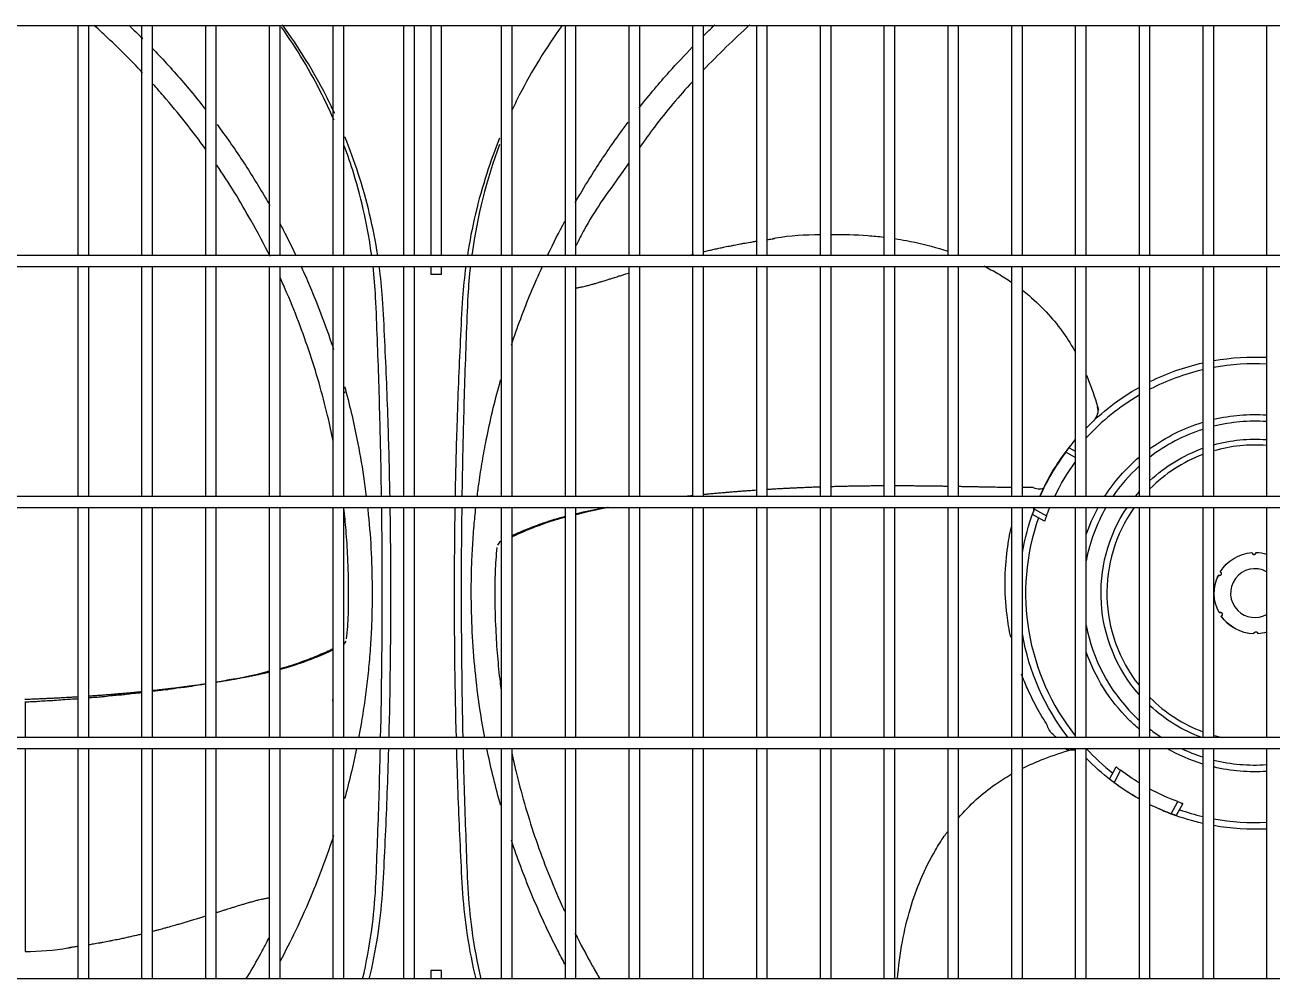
# Model space of a CAD drawing. Header units: millimetres. Extents: x 0 to 504600, y 0 to 118800.
# Drawn here: x 432891 to 433350.4, y 52073.4 to 52424.9 of the extents above; entities that cross this region are included whole.
import ezdxf

# ---------------------------------------------------------------- set-up
doc = ezdxf.new("R2010")
doc.units = ezdxf.units.MM
doc.header["$LTSCALE"] = 200
doc.layers.add('LG-AIRCON', color=240, linetype='Continuous')

# ---------------------------------------------------------------- blocks, each defined once
blk = doc.blocks.new('UXB1', base_point=(168674.67, -72229.04))
at = {"layer": 'LG-AIRCON', "color": 0}
for p, q in [((168081.96, -71597.97), (169266.49, -71597.97)), ((168547.46, -71597.98), (168547.46, -71682.77)), ((168551.46, -71682.77), (168551.46, -71597.98)), ((168570.96, -71597.98), (168570.96, -71682.77)), ((168574.96, -71682.77), (168574.96, -71597.98)), ((168594.45, -71597.98), (168594.45, -71682.77)), ((168598.45, -71682.77), (168598.45, -71597.98)), ((168617.95, -71597.98), (168617.95, -71682.77)), ((168621.95, -71682.77), (168621.95, -71597.98)), ((168641.45, -71597.98), (168641.45, -71682.77)), ((168645.45, -71682.77), (168645.45, -71597.98)), ((168667.44, -71597.98), (168667.44, -71682.76)), ((168671.44, -71682.76), (168671.44, -71597.98)), ((168677.44, -71597.97), (168677.44, -71682.76)), ((168681.43, -71682.76), (168681.43, -71597.97)), ((168703.44, -71597.98), (168703.44, -71682.77)), ((168707.44, -71682.77), (168707.44, -71597.98)), ((168726.93, -71597.98), (168726.93, -71682.77)), ((168730.93, -71682.77), (168730.93, -71597.98)), ((168750.43, -71597.98), (168750.43, -71682.77)), ((168754.43, -71682.77), (168754.43, -71597.98)), ((168773.93, -71597.98), (168773.93, -71682.77)), ((168777.92, -71682.77), (168777.92, -71597.98)), ((168797.42, -71597.98), (168797.42, -71682.77)), ((168801.42, -71682.77), (168801.42, -71597.98)), ((168820.92, -71597.98), (168820.92, -71682.77)), ((168824.92, -71682.77), (168824.92, -71597.98)), ((168844.41, -71597.98), (168844.41, -71682.77)), ((168848.41, -71682.77), (168848.41, -71597.98)), ((168867.91, -71597.98), (168867.91, -71682.77)), ((168871.91, -71682.77), (168871.91, -71597.98)), ((168891.41, -71597.98), (168891.41, -71682.77)), ((168895.41, -71682.77), (168895.41, -71597.98)), ((168914.9, -71597.98), (168914.9, -71682.77)), ((168918.9, -71682.77), (168918.9, -71597.98)), ((168938.4, -71597.98), (168938.4, -71682.77)), ((168942.4, -71682.77), (168942.4, -71597.98)), ((168961.9, -71597.98), (168961.9, -71682.77)), ((168965.9, -71682.77), (168965.9, -71597.98)), ((168985.39, -71597.98), (168985.39, -71682.77)), ((169266.49, -71682.76), (168081.96, -71682.76)), ((168081.96, -71686.76), (169266.49, -71686.76)), ((168547.46, -71686.77), (168547.46, -71771.55)), ((168551.46, -71771.55), (168551.46, -71686.77)), ((168570.96, -71686.77), (168570.96, -71771.55)), ((168574.96, -71771.55), (168574.96, -71686.77)), ((168594.45, -71686.77), (168594.45, -71771.55)), ((168598.45, -71771.55), (168598.45, -71686.77)), ((168617.95, -71686.77), (168617.95, -71771.55)), ((168621.95, -71771.55), (168621.95, -71686.77)), ((168641.45, -71686.77), (168641.45, -71771.55)), ((168645.45, -71771.55), (168645.45, -71686.77)), ((168667.44, -71686.76), (168667.44, -71771.55)), ((168671.44, -71771.55), (168671.44, -71686.76)), ((168677.44, -71686.76), (168677.44, -71689.76)), ((168681.43, -71689.76), (168681.43, -71686.76)), ((168703.44, -71686.77), (168703.44, -71771.55)), ((168707.44, -71771.55), (168707.44, -71686.77)), ((168726.93, -71686.77), (168726.93, -71771.55)), ((168730.93, -71771.55), (168730.93, -71686.77)), ((168750.43, -71686.77), (168750.43, -71771.55)), ((168754.43, -71771.55), (168754.43, -71686.77)), ((168773.93, -71686.77), (168773.93, -71771.55)), ((168777.92, -71771.55), (168777.92, -71686.77)), ((168797.42, -71686.77), (168797.42, -71771.55)), ((168801.42, -71771.55), (168801.42, -71686.77)), ((168820.92, -71686.77), (168820.92, -71771.55)), ((168824.92, -71771.55), (168824.92, -71686.77)), ((168844.41, -71686.77), (168844.41, -71771.55)), ((168848.41, -71771.55), (168848.41, -71686.77)), ((168867.91, -71686.77), (168867.91, -71771.55)), ((168871.91, -71771.55), (168871.91, -71686.77)), ((168891.41, -71686.77), (168891.41, -71771.55)), ((168895.41, -71771.55), (168895.41, -71686.77)), ((168914.9, -71686.77), (168914.9, -71771.55)), ((168918.9, -71771.55), (168918.9, -71686.77)), ((168938.4, -71686.77), (168938.4, -71771.55)), ((168942.4, -71771.55), (168942.4, -71686.77)), ((168961.9, -71686.77), (168961.9, -71771.55)), ((168965.9, -71771.55), (168965.9, -71686.77)), ((168985.39, -71686.77), (168985.39, -71771.55)), ((168891.36, -71722.87), (168891.41, -71722.82)), ((168645.94, -71732.96), (168645.45, -71733.37)), ((168921.74, -71743.51), (168921.94, -71743.33)), ((168914.9, -71757.1), (168911.4, -71755.18)), ((168912.63, -71753.58), (168914.9, -71754.82)), ((168891.41, -71762.39), (168891.38, -71762.37)), ((168891.41, -71762.39), (168891.38, -71762.37)), ((169266.49, -71771.55), (168081.96, -71771.55)), ((168081.96, -71775.55), (169266.49, -71775.55)), ((168547.46, -71775.55), (168547.46, -71860.33)), ((168551.46, -71860.33), (168551.46, -71775.55)), ((168570.96, -71775.55), (168570.96, -71860.33)), ((168574.96, -71860.33), (168574.96, -71775.55)), ((168594.45, -71775.55), (168594.45, -71860.33)), ((168598.45, -71860.33), (168598.45, -71775.55)), ((168617.95, -71775.55), (168617.95, -71860.33)), ((168621.95, -71860.33), (168621.95, -71775.55)), ((168641.45, -71775.55), (168641.45, -71860.33)), ((168645.45, -71860.33), (168645.45, -71775.55)), ((168667.44, -71775.55), (168667.44, -71860.33)), ((168671.44, -71860.33), (168671.44, -71775.55)), ((168703.44, -71775.55), (168703.44, -71860.33)), ((168707.44, -71860.33), (168707.44, -71775.55)), ((168726.93, -71775.55), (168726.93, -71860.33)), ((168730.93, -71860.33), (168730.93, -71775.55)), ((168750.43, -71775.55), (168750.43, -71860.33)), ((168754.43, -71860.33), (168754.43, -71775.55)), ((168773.93, -71775.55), (168773.93, -71860.33)), ((168777.92, -71860.33), (168777.92, -71775.55)), ((168797.42, -71775.55), (168797.42, -71860.33)), ((168801.42, -71860.33), (168801.42, -71775.55)), ((168820.92, -71775.55), (168820.92, -71860.33)), ((168824.92, -71860.33), (168824.92, -71775.55)), ((168844.41, -71775.55), (168844.41, -71860.33)), ((168848.41, -71860.33), (168848.41, -71775.55)), ((168867.91, -71775.55), (168867.91, -71860.33)), ((168871.91, -71860.33), (168871.91, -71775.55)), ((168891.41, -71775.55), (168891.41, -71860.33)), ((168895.41, -71860.33), (168895.41, -71775.55)), ((168914.9, -71775.55), (168914.9, -71860.33)), ((168918.9, -71860.33), (168918.9, -71775.55)), ((168938.4, -71775.55), (168938.4, -71860.33)), ((168942.4, -71860.33), (168942.4, -71775.55)), ((168961.9, -71775.55), (168961.9, -71860.33)), ((168965.9, -71860.33), (168965.9, -71775.55)), ((168985.39, -71775.55), (168985.39, -71860.33)), ((168903.61, -71780.56), (168899.16, -71778.12)), ((168899.86, -71776.22), (168904.29, -71778.65)), ((168528.01, -71847.13), (168528.01, -71860.34)), ((169266.49, -71860.33), (168081.96, -71860.33)), ((168081.96, -71864.33), (169266.49, -71864.33)), ((168528.01, -71864.33), (168528.01, -71939.11)), ((168547.46, -71864.33), (168547.46, -71949.11)), ((168551.46, -71949.11), (168551.46, -71864.33)), ((168570.96, -71864.33), (168570.96, -71949.11)), ((168574.96, -71949.11), (168574.96, -71864.33)), ((168594.45, -71864.33), (168594.45, -71949.11)), ((168598.45, -71949.11), (168598.45, -71864.33)), ((168617.95, -71864.33), (168617.95, -71949.11)), ((168621.95, -71949.11), (168621.95, -71864.33)), ((168641.45, -71864.33), (168641.45, -71949.11)), ((168645.45, -71949.11), (168645.45, -71864.33)), ((168667.44, -71864.33), (168667.44, -71949.12)), ((168671.44, -71949.12), (168671.44, -71864.33)), ((168703.44, -71864.33), (168703.44, -71949.11)), ((168707.44, -71949.11), (168707.44, -71864.33)), ((168726.93, -71864.33), (168726.93, -71949.11)), ((168730.93, -71949.11), (168730.93, -71864.33)), ((168750.43, -71864.33), (168750.43, -71949.11)), ((168754.43, -71949.11), (168754.43, -71864.33)), ((168773.93, -71864.33), (168773.93, -71949.11)), ((168777.92, -71949.11), (168777.92, -71864.33)), ((168797.42, -71864.33), (168797.42, -71949.11)), ((168801.42, -71949.11), (168801.42, -71864.33)), ((168820.92, -71864.33), (168820.92, -71949.11)), ((168824.92, -71949.11), (168824.92, -71864.33)), ((168844.41, -71864.33), (168844.41, -71949.11)), ((168848.41, -71949.11), (168848.41, -71864.33)), ((168867.91, -71864.33), (168867.91, -71949.11)), ((168871.91, -71949.11), (168871.91, -71864.33)), ((168891.41, -71864.33), (168891.41, -71949.11)), ((168895.41, -71949.11), (168895.41, -71864.33)), ((168914.9, -71864.33), (168914.9, -71949.11)), ((168918.9, -71949.11), (168918.9, -71864.33)), ((168938.4, -71864.33), (168938.4, -71949.11)), ((168942.4, -71949.11), (168942.4, -71864.33)), ((168961.9, -71864.33), (168961.9, -71949.11)), ((168965.9, -71949.11), (168965.9, -71864.33)), ((168985.39, -71864.33), (168985.39, -71949.11)), ((168927.57, -71875.57), (168930.01, -71871.12)), ((168931.61, -71872.37), (168929.17, -71876.8)), ((168937.4, -71882.32), (168937.4, -71882.32)), ((168950.21, -71888.34), (168952.64, -71883.91)), ((168954.55, -71884.59), (168952.11, -71889.04)), ((169266.49, -71949.12), (168081.96, -71949.12)), ((168677.44, -71946.12), (168677.44, -71949.12)), ((168681.44, -71946.12), (168677.44, -71946.12)), ((168681.44, -71949.12), (168681.44, -71946.12))]:
    blk.add_line(p, q, dxfattribs=at)
at = {"layer": 'LG-AIRCON', "color": 0, "extrusion": (0, 0, -1)}
for centre, radius, start, end in [((-168981.1, -71807.1), 86.99, 79.9351, 92.8298), ((-168981.1, -71807.1), 86.99, 63.5863, 77.2478), ((-168981.1, -71807.1), 86.99, 44.3587, 60.6054), ((-168981.1, -71807.1), 65.82, 76.6463, 93.7406), ((-168981.1, -71807.1), 65.82, 53.9887, 73.035), ((-168981.1, -71807.1), 86.99, 27.6697, 40.4519), ((-168981.1, -71807.1), 56.71, 74.4525, 94.3425), ((-168981.1, -71807.1), 65.82, 32.6925, 49.5563), ((-168981.1, -71807.1), 56.71, 46.9687, 70.2112), ((-168981.1, -71807.1), 81.91, 25.7297, 36.0841), ((-168981.1, -71807.1), 56.71, 38.8237, 41.1581), ((-168981.1, -71807.1), 81.91, 20.3267, 22.6623), ((-168981.1, -71807.1), 65.82, 19.1081, 28.6481), ((-168981.1, -71807.1), 56.71, 318.8306, 33.8063), ((-168981.1, -71807.1), 86.99, 9.905, 20.4357), ((-168981.1, -71807.1), 15, 31.5149, 85.7851), ((-168981.1, -71807.1), 15, 31.6151, 85.8849), ((-168980.77, -71792.11), 0.75, 180.1825, 357.3175), ((-168981.1, -71807.1), 15, 91.5149, 106.647), ((-168981.1, -71807.1), 15, 91.6151, 106.6471), ((-168981.1, -71807.1), 15, 331.5149, 25.7851), ((-168981.1, -71807.1), 15, 331.6151, 25.8849), ((-168967.95, -71799.89), 0.75, 120.1825, 297.3175), ((-168968.27, -71814.88), 0.75, 60.1825, 237.3175), ((-168981.1, -71807.1), 15, 271.6151, 325.8849), ((-168981.1, -71807.1), 15, 271.5149, 325.7851), ((-168981.42, -71822.1), 0.75, 0.1825, 177.3175), ((-168981.1, -71807.1), 15, 253.3536, 265.8849), ((-168981.1, -71807.1), 15, 253.3536, 265.7851), ((-168981.1, -71807.1), 86.99, 322.2719, 350.0942), ((-168981.1, -71807.1), 65.82, 315, 340.8806), ((-168981.1, -71807.1), 56.71, 290.1825, 313.02), ((-168981.1, -71807.1), 65.82, 310.4325, 315), ((-168981.1, -71807.1), 65.82, 286.9538, 299.5988), ((-168981.1, -71807.1), 86.99, 299.3961, 315.6416), ((-168981.1, -71807.1), 65.82, 266.2481, 283.3425), ((-168981.1, -71807.1), 81.91, 301.4183, 307.1733), ((-168981.1, -71807.1), 81.91, 290.3267, 298.1938), ((-168981.1, -71807.1), 86.99, 282.7514, 290.4357), ((-168981.1, -71807.1), 86.99, 267.1681, 280.0628)]:
    blk.add_arc(centre, radius, start, end, dxfattribs=at)
at = {"layer": 'LG-AIRCON', "color": 0}
for centre, radius, start, end in [((168981.1, -71807.1), 84.49, 103.1359, 117.2591), ((168981.1, -71807.1), 84.49, 87.0854, 100.3653), ((168981.1, -71807.1), 84.49, 120.3544, 137.4022), ((168981.1, -71807.1), 63.32, 107.6513, 127.6706), ((168981.1, -71807.1), 63.32, 86.1131, 103.8938), ((168981.1, -71807.1), 54.55, 85.4831, 106.1831), ((168981.1, -71807.1), 86.91, 143.3149, 155.8496), ((168981.1, -71807.1), 54.55, 110.61, 135.1912), ((168981.1, -71807.1), 63.32, 132.4013, 145.8394), ((168981.1, -71807.1), 63.32, 150.1088, 169.1663), ((168981.1, -71807.1), 54.55, 144.6525, 218.4862), ((168981.1, -71807.1), 84.49, 160.7868, 218.4201), ((168981.1, -71807.1), 9, 61.4868, 225), ((168981.1, -71807.1), 9, 225, 298.513), ((168981.1, -71807.1), 63.32, 190.8338, 225), ((168652.33, -71846.6), 11, 171.8382, 188.1618), ((168981.1, -71807.1), 54.55, 225, 249.39), ((168981.1, -71807.1), 63.32, 225, 227.5988), ((168981.1, -71807.1), 63.32, 232.3294, 237.2006), ((168981.1, -71807.1), 54.55, 253.8169, 257.3662), ((168652.33, -71846.6), 17.95, 261.0565, 262.7284), ((168981.1, -71807.1), 84.49, 222.6368, 231.7132), ((168981.1, -71807.1), 63.32, 244.6538, 252.3488), ((168981.1, -71807.1), 63.32, 256.1063, 273.8869), ((168981.1, -71807.1), 86.91, 233.3149, 240.576), ((168981.1, -71807.1), 86.91, 243.5604, 249.1851), ((168981.1, -71807.1), 84.49, 250.7868, 256.8654), ((168981.1, -71807.1), 84.49, 259.636, 272.9158)]:
    blk.add_arc(centre, radius, start, end, dxfattribs=at)
at = {"layer": 'LG-AIRCON', "color": 0, "extrusion": (5.89787e-06, 5.50525e-06, 1)}
blk.add_arc((168918.32, -71739.87, 0.58), 5, 313.0877, 16.4735, dxfattribs=at)
at = {"layer": 'LG-AIRCON', "color": 0, "extrusion": (-5.25028e-06, 5.62471e-06, 1)}
blk.add_arc((168913.86, -71869.88, -1.27), 5, 77.9694, 106.4725, dxfattribs=at)
at = {"layer": 'LG-AIRCON', "color": 0}
blk.add_ellipse((168894.9, -71774.99), major_axis=(4.68, -1.75), ratio=0.588101, start_param=0, end_param=0.392495, dxfattribs=at)
for points, knots in [([(168571.31, -71615.4), (168566.91, -71610.72), (168560.98, -71604.82), (168554.74, -71599.1), (168553.34, -71597.83)], [0, 0, 0, 0, 0.777017, 1, 1, 1, 1]), ([(168641.83, -71632.9), (168640.46, -71629.74), (168639.01, -71626.62), (168633.13, -71614.86), (168628.14, -71606.55), (168622.51, -71598.64)], [0, 0, 0, 0, 0.260427, 0.260427, 1, 1, 1, 1]), ([(168642.11, -71630.44), (168641.08, -71628.23), (168640.02, -71626.05), (168634.26, -71614.81), (168628.85, -71606.02), (168622.84, -71597.79)], [0, 0, 0, 0, 0.192969, 0.192969, 1, 1, 1, 1]), ([(168725.9, -71597.96), (168720, -71606.06), (168714.73, -71614.62), (168709.1, -71625.58), (168708.14, -71627.53), (168707.21, -71629.5)], [0, 0, 0, 0, 0.823029, 0.823029, 1, 1, 1, 1]), ([(168575.1, -71606.61), (168575.83, -71607.36), (168578.5, -71610.14), (168582.98, -71615.05), (168588.46, -71621.39), (168592.3, -71626.11), (168594.33, -71628.7), (168594.65, -71629.11)], [0, 0, 0, 0, 0.10453, 0.387673, 0.668723, 0.947676, 1, 1, 1, 1]), ([(168754.25, -71628.32), (168754.37, -71628.18), (168757.93, -71623.65), (168764.27, -71616.04), (168770.95, -71608.99), (168773.82, -71606)], [0, 0, 0, 0, 0.019072, 0.581193, 1, 1, 1, 1]), ([(168773.85, -71618.73), (168768.97, -71624.04), (168762.25, -71631.91), (168756.19, -71640.4), (168754.4, -71642.95)], [0, 0, 0, 0, 0.70386, 1, 1, 1, 1]), ([(168594.61, -71643.68), (168589.78, -71636.95), (168583.41, -71628.85), (168576.48, -71621.03), (168575.19, -71619.6)], [0, 0, 0, 0, 0.816114, 1, 1, 1, 1]), ([(168598.73, -71634.45), (168600.36, -71636.63), (168603.54, -71641.04), (168608.11, -71647.75), (168612.46, -71654.54), (168615.78, -71660.06), (168617.65, -71663.3), (168618.19, -71664.24)], [0, 0, 0, 0, 0.229373, 0.457693, 0.68426, 0.909075, 1, 1, 1, 1]), ([(168730.67, -71663.24), (168732.35, -71660.32), (168736.84, -71652.8), (168743.36, -71642.93), (168748.32, -71636.1), (168750.15, -71633.66)], [0, 0, 0, 0, 0.284794, 0.741705, 1, 1, 1, 1]), ([(168655.72, -71682.75), (168654.34, -71672.56), (168652.14, -71662.51), (168648.05, -71649.15), (168646.88, -71645.72), (168645.62, -71642.32)], [0, 0, 0, 0, 0.742253, 0.742253, 1, 1, 1, 1]), ([(168657.94, -71682.73), (168656.36, -71672.46), (168653.95, -71662.34), (168649.31, -71647.99), (168647.67, -71643.48), (168645.86, -71639.04)], [0, 0, 0, 0, 0.681342, 0.681342, 1, 1, 1, 1]), ([(168702.82, -71639.54), (168701.1, -71643.8), (168699.53, -71648.11), (168694.93, -71662.3), (168692.54, -71672.38), (168690.95, -71682.7)], [0, 0, 0, 0, 0.306385, 0.306385, 1, 1, 1, 1]), ([(168702.82, -71641.87), (168697.99, -71654.79), (168694.6, -71668.16), (168692.64, -71682.2), (168692.61, -71682.46), (168692.57, -71682.73)], [0, 0, 0, 0, 0.981495, 0.981495, 1, 1, 1, 1]), ([(168618.28, -71683.09), (168616.07, -71678.63), (168610.09, -71667.28), (168603.17, -71656.1), (168598.61, -71649.4)], [0, 0, 0, 0, 0.392123, 1, 1, 1, 1]), ([(168750.45, -71648.62), (168749.16, -71650.47), (168745.77, -71655.3), (168739.86, -71663.22), (168734.88, -71671.56), (168732.01, -71677.02), (168730.99, -71679), (168730.93, -71679.12)], [0, 0, 0, 0, 0.188637, 0.492926, 0.817568, 0.9884, 1, 1, 1, 1]), ([(168720.52, -71682.61), (168720.56, -71682.51), (168722.59, -71678.28), (168724.72, -71674.09), (168726.89, -71670.05)], [0, 0, 0, 0, 0.023633, 1, 1, 1, 1]), ([(168621.97, -71671.11), (168622.71, -71672.51), (168624.65, -71676.22), (168626.55, -71680.07), (168627.72, -71682.51), (168627.77, -71682.61)], [0, 0, 0, 0, 0.36828, 0.975008, 1, 1, 1, 1]), ([(168777.89, -71681.34), (168778.21, -71681.26), (168779.1, -71681.05), (168780.57, -71680.71), (168782.3, -71680.32), (168784.03, -71679.94), (168785.95, -71679.53), (168787.69, -71679.18), (168789.62, -71678.8), (168791.17, -71678.51), (168793.12, -71678.16), (168794.88, -71677.85), (168796.44, -71677.6), (168797.23, -71677.47), (168797.42, -71677.44)], [0, 0, 0, 0, 0.04892, 0.138223, 0.227526, 0.316829, 0.406131, 0.525202, 0.584737, 0.703807, 0.763342, 0.882413, 0.971716, 1, 1, 1, 1]), ([(168801.39, -71676.86), (168801.69, -71676.82), (168802.59, -71676.69), (168803.5, -71676.58), (168804.1, -71676.5)], [0, 0, 0, 0, 0.329472, 1, 1, 1, 1]), ([(168803.58, -71676.44), (168803.88, -71676.38), (168809.55, -71675.28), (168815.38, -71675.03), (168820.91, -71674.96)], [0, 0, 0, 0, 0.052096, 1, 1, 1, 1]), ([(168824.92, -71674.94), (168829.43, -71674.93), (168835.93, -71675.07), (168842.44, -71675.71), (168844.43, -71675.95)], [0, 0, 0, 0, 0.693143, 1, 1, 1, 1]), ([(168848.43, -71676.5), (168849.86, -71676.72), (168855.39, -71677.66), (168861.91, -71679.2), (168866.93, -71680.78), (168867.95, -71681.11)], [0, 0, 0, 0, 0.217085, 0.84018, 1, 1, 1, 1]), ([(168629.65, -71686.63), (168630.06, -71687.54), (168631.53, -71690.78), (168635.88, -71700.89), (168639.35, -71710.29), (168641.66, -71717.37)], [0, 0, 0, 0, 0.090907, 0.323924, 1, 1, 1, 1]), ([(168659.34, -71771.54), (168659.21, -71762.6), (168659.03, -71753.66), (168658.53, -71734.37), (168658.21, -71724.01), (168657.61, -71708.48), (168657.44, -71703.3), (168656.96, -71694.31), (168656.65, -71690.51), (168656.22, -71686.73)], [0, 0, 0, 0, 0.315659, 0.315659, 0.681641, 0.681641, 0.864632, 0.864632, 1, 1, 1, 1]), ([(168662.46, -71771.54), (168662.3, -71762.85), (168662.08, -71754.16), (168661.47, -71735.03), (168661.05, -71724.59), (168660.29, -71708.96), (168660.08, -71703.74), (168659.43, -71694.59), (168659.03, -71690.65), (168658.51, -71686.72)], [0, 0, 0, 0, 0.307076, 0.307076, 0.675824, 0.675824, 0.860198, 0.860198, 1, 1, 1, 1]), ([(168690.37, -71686.73), (168689.86, -71690.58), (168689.46, -71694.45), (168688.81, -71703.54), (168688.6, -71708.77), (168687.84, -71724.44), (168687.42, -71734.89), (168686.81, -71754.08), (168686.59, -71762.81), (168686.42, -71771.54)], [0, 0, 0, 0, 0.136943, 0.136943, 0.321752, 0.321752, 0.691369, 0.691369, 1, 1, 1, 1]), ([(168692.07, -71686.76), (168691.66, -71690.33), (168691.36, -71693.91), (168690.86, -71702.7), (168690.7, -71707.91), (168690.1, -71723.53), (168689.77, -71733.95), (168689.26, -71753.43), (168689.08, -71762.48), (168688.95, -71771.54)], [0, 0, 0, 0, 0.126998, 0.126998, 0.311253, 0.311253, 0.679764, 0.679764, 1, 1, 1, 1]), ([(168707.17, -71715.71), (168709.34, -71709.2), (168712.99, -71699.42), (168717.16, -71689.86), (168718.64, -71686.63)], [0, 0, 0, 0, 0.658433, 1, 1, 1, 1]), ([(168881.24, -71686.58), (168883, -71687.46), (168886.45, -71689.33), (168889.78, -71691.44), (168891.41, -71692.55)], [0, 0, 0, 0, 0.500416, 1, 1, 1, 1]), ([(168641.56, -71751.09), (168640.93, -71747.96), (168638.45, -71736.82), (168632.96, -71717.64), (168626.41, -71700.74), (168622.45, -71691.92), (168622.07, -71691.09)], [0, 0, 0, 0, 0.157183, 0.558604, 0.95857, 1, 1, 1, 1]), ([(168681.43, -71689.76), (168681.43, -71689.76), (168681.42, -71689.76), (168681.33, -71689.76), (168681.24, -71689.76), (168681, -71689.76), (168680.84, -71689.76), (168680.49, -71689.76), (168680.29, -71689.76), (168679.86, -71689.76), (168679.64, -71689.76), (168679.19, -71689.76), (168678.96, -71689.76), (168678.54, -71689.76), (168678.34, -71689.76), (168678, -71689.76), (168677.84, -71689.76), (168677.61, -71689.76), (168677.53, -71689.76), (168677.45, -71689.76), (168677.43, -71689.76), (168677.44, -71689.76)], [0, 0, 0, 0, 0.072796, 0.072796, 0.180355, 0.180355, 0.287914, 0.287914, 0.395473, 0.395473, 0.503031, 0.503031, 0.61059, 0.61059, 0.718149, 0.718149, 0.825708, 0.825708, 0.933267, 0.933267, 1, 1, 1, 1]), ([(168730.86, -71694.7), (168730.88, -71694.7), (168731.08, -71694.67), (168731.45, -71694.61), (168732.08, -71694.5), (168732.68, -71694.38), (168733.45, -71694.21), (168734.23, -71694.03), (168735.04, -71693.83), (168735.77, -71693.64), (168736.51, -71693.44), (168737.39, -71693.19), (168738.3, -71692.93), (168739.36, -71692.62), (168740.32, -71692.33), (168741.29, -71692.03), (168742.28, -71691.73), (168743.43, -71691.37), (168744.61, -71691), (168745.65, -71690.67), (168746.72, -71690.33), (168747.94, -71689.94), (168749.2, -71689.54), (168750.02, -71689.28), (168750.38, -71689.17), (168750.42, -71689.15)], [0, 0, 0, 0, 0.004044, 0.044465, 0.084886, 0.125307, 0.165729, 0.22636, 0.266782, 0.307203, 0.347624, 0.388045, 0.448677, 0.489098, 0.54973, 0.590151, 0.630573, 0.691204, 0.751836, 0.792257, 0.832679, 0.89331, 0.953942, 0.994364, 1, 1, 1, 1]), ([(168895.46, -71695.51), (168896.28, -71696.15), (168899.67, -71698.91), (168904.94, -71704), (168910.6, -71711.1), (168913.64, -71715.97), (168914.97, -71718.39)], [0, 0, 0, 0, 0.103677, 0.436935, 0.728671, 1, 1, 1, 1]), ([(168694.57, -71771.51), (168694.78, -71769.78), (168695.36, -71765.42), (168696.45, -71758.45), (168698.7, -71746.22), (168701.07, -71736.28), (168703.1, -71728.99), (168703.22, -71728.57)], [0, 0, 0, 0, 0.119341, 0.301439, 0.482327, 0.969974, 1, 1, 1, 1]), ([(168919, -71726.77), (168919.37, -71727.64), (168921.07, -71731.86), (168922.52, -71736.18), (168923.48, -71739.68)], [0, 0, 0, 0, 0.208433, 1, 1, 1, 1]), ([(168645.72, -71730.94), (168647.47, -71737.34), (168650.06, -71748.34), (168652.44, -71761.93), (168653.41, -71769.03), (168653.72, -71771.51)], [0, 0, 0, 0, 0.48072, 0.818915, 1, 1, 1, 1]), ([(168911.4, -71755.18), (168911.54, -71755), (168911.67, -71754.82), (168911.93, -71754.47), (168912.06, -71754.31), (168912.28, -71754.03), (168912.37, -71753.9), (168912.52, -71753.72), (168912.57, -71753.65), (168912.62, -71753.59), (168912.63, -71753.57), (168912.63, -71753.58)], [0, 0, 0, 0, 0.217793, 0.217793, 0.435623, 0.435623, 0.652794, 0.652794, 0.867695, 0.867695, 1, 1, 1, 1]), ([(168797.43, -71769.2), (168797.38, -71769.21), (168796.68, -71769.25), (168795.49, -71769.34), (168793.85, -71769.45), (168792.38, -71769.56), (168790.94, -71769.67), (168789.35, -71769.8), (168787.77, -71769.93), (168786.2, -71770.06), (168784.62, -71770.19), (168783.21, -71770.32), (168781.64, -71770.46), (168780.22, -71770.59), (168778.87, -71770.72), (168778.15, -71770.79), (168777.91, -71770.82)], [0, 0, 0, 0, 0.007103, 0.105116, 0.178625, 0.252135, 0.325644, 0.399153, 0.497166, 0.570676, 0.644185, 0.742198, 0.791204, 0.889217, 0.962726, 1, 1, 1, 1]), ([(168820.95, -71768.02), (168820.75, -71768.03), (168820.06, -71768.05), (168818.71, -71768.1), (168817.24, -71768.16), (168815.6, -71768.22), (168814.12, -71768.28), (168812.46, -71768.36), (168810.95, -71768.43), (168809.44, -71768.5), (168807.79, -71768.58), (168806.33, -71768.66), (168804.71, -71768.75), (168803.26, -71768.84), (168802.06, -71768.91), (168801.5, -71768.94), (168801.43, -71768.95)], [0, 0, 0, 0, 0.030761, 0.106414, 0.207284, 0.257719, 0.358589, 0.434241, 0.509893, 0.585546, 0.661198, 0.762068, 0.812503, 0.913373, 0.989026, 1, 1, 1, 1]), ([(168844.4, -71767.6), (168843.85, -71767.6), (168842.95, -71767.6), (168841.39, -71767.61), (168840.07, -71767.62), (168838.42, -71767.64), (168837.11, -71767.66), (168835.47, -71767.68), (168834.15, -71767.7), (168832.51, -71767.73), (168831.19, -71767.75), (168829.52, -71767.79), (168828.17, -71767.82), (168826.49, -71767.86), (168825.5, -71767.89), (168824.85, -71767.9)], [0, 0, 0, 0, 0.083725, 0.134792, 0.236924, 0.28799, 0.390123, 0.441189, 0.543321, 0.594388, 0.69652, 0.747586, 0.849719, 0.900785, 1, 1, 1, 1]), ([(168867.9, -71767.78), (168867.53, -71767.77), (168866.69, -71767.76), (168865.53, -71767.74), (168864.1, -71767.72), (168862.8, -71767.7), (168861.33, -71767.68), (168860, -71767.66), (168858.68, -71767.65), (168857.2, -71767.64), (168855.9, -71767.63), (168854.44, -71767.61), (168853.15, -71767.61), (168851.68, -71767.6), (168850.23, -71767.59), (168849.13, -71767.59), (168848.52, -71767.59), (168848.41, -71767.59)], [0, 0, 0, 0, 0.058456, 0.133376, 0.183323, 0.283216, 0.333162, 0.408082, 0.483002, 0.532949, 0.632842, 0.682788, 0.757708, 0.832628, 0.907548, 0.982468, 1, 1, 1, 1]), ([(168891.4, -71768.2), (168891.39, -71768.19), (168890.95, -71768.19), (168890.23, -71768.18), (168889.16, -71768.17), (168888.17, -71768.15), (168887.16, -71768.14), (168886, -71768.12), (168884.98, -71768.11), (168883.82, -71768.08), (168882.64, -71768.06), (168881.44, -71768.04), (168880.39, -71768.02), (168879.32, -71768), (168878.08, -71767.97), (168876.81, -71767.95), (168875.56, -71767.92), (168874.3, -71767.9), (168873.05, -71767.87), (168872.26, -71767.86), (168871.93, -71767.85), (168871.92, -71767.85)], [0, 0, 0, 0, 0.002758, 0.072208, 0.118509, 0.164809, 0.234259, 0.28056, 0.35001, 0.396311, 0.465761, 0.535212, 0.581512, 0.627812, 0.697263, 0.766713, 0.813014, 0.882464, 0.951915, 0.998215, 1, 1, 1, 1]), ([(168899.22, -71768.22), (168899.06, -71768.22), (168898.64, -71768.22), (168897.8, -71768.22), (168896.88, -71768.23), (168896.04, -71768.22), (168895.59, -71768.22), (168895.41, -71768.22)], [0, 0, 0, 0, 0.131384, 0.341336, 0.656263, 0.866214, 1, 1, 1, 1]), ([(168899.35, -71768.24), (168900.26, -71768.53), (168901.12, -71768.68), (168902.5, -71768.69), (168903.03, -71768.53), (168903.29, -71768.25)], [0, 0, 0, 0, 0.5, 0.5, 1, 1, 1, 1]), ([(168903.29, -71768.25), (168903.19, -71768.45), (168903.1, -71768.66), (168902.59, -71769.75), (168902.18, -71770.65), (168901.78, -71771.55)], [0, 0, 0, 0, 0.187509, 0.187509, 1, 1, 1, 1]), ([(168654.18, -71775.53), (168654.28, -71776.4), (168654.87, -71782.02), (168655.69, -71792.47), (168655.83, -71802.08), (168655.9, -71806.9)], [0, 0, 0, 0, 0.083377, 0.539095, 1, 1, 1, 1]), ([(168692.39, -71806.9), (168692.41, -71804.16), (168692.46, -71798.67), (168692.82, -71790.49), (168693.37, -71782.78), (168693.85, -71777.8), (168694.1, -71775.53)], [0, 0, 0, 0, 0.262384, 0.523093, 0.782124, 1, 1, 1, 1]), ([(168742.63, -71775.55), (168742.56, -71775.57), (168742.19, -71775.63), (168741.28, -71775.8), (168740.17, -71776), (168738.8, -71776.26), (168737.71, -71776.47), (168736.36, -71776.75), (168735.28, -71776.97), (168734.08, -71777.22), (168733.02, -71777.45), (168731.93, -71777.7), (168731.23, -71777.86), (168730.94, -71777.93)], [0, 0, 0, 0, 0.019315, 0.08873, 0.227561, 0.296976, 0.435806, 0.505221, 0.644052, 0.713467, 0.81759, 0.921713, 1, 1, 1, 1]), ([(168743.12, -71775.55), (168743.11, -71775.55), (168742.12, -71775.73), (168739.66, -71776.26), (168737.33, -71776.7), (168733.82, -71777.47), (168732.25, -71777.96), (168730.97, -71778.27), (168730.94, -71778.27)], [0, 0, 0, 0, 0.002202, 0.228493, 0.627967, 0.70862, 0.991569, 1, 1, 1, 1]), ([(168773.9, -71771.23), (168773.45, -71771.28), (168772.69, -71771.36), (168771.72, -71771.46), (168771.21, -71771.52), (168771, -71771.54)], [0, 0, 0, 0, 0.46864, 0.785024, 1, 1, 1, 1]), ([(168646.48, -71823.94), (168646.78, -71820.91), (168647.21, -71814.98), (168647.26, -71804.97), (168647.02, -71794.63), (168646.35, -71784.5), (168645.77, -71778.5), (168645.47, -71775.82)], [0, 0, 0, 0, 0.183902, 0.361313, 0.620544, 0.830062, 1, 1, 1, 1]), ([(168726.92, -71778.92), (168726.73, -71778.97), (168726.28, -71779.09), (168725.45, -71779.31), (168724.45, -71779.59), (168723.46, -71779.88), (168722.51, -71780.16), (168721.52, -71780.46), (168720.56, -71780.77), (168719.73, -71781.04), (168718.91, -71781.32), (168717.98, -71781.65), (168717.06, -71781.98), (168716.27, -71782.27), (168715.49, -71782.57), (168714.72, -71782.87), (168713.86, -71783.21), (168713.12, -71783.51), (168712.4, -71783.81), (168711.79, -71784.06), (168711.18, -71784.32), (168710.5, -71784.6), (168709.84, -71784.89), (168709.18, -71785.17), (168708.67, -71785.39), (168708.11, -71785.63), (168707.72, -71785.8), (168707.46, -71785.92), (168707.36, -71785.96)], [0, 0, 0, 0, 0.025302, 0.058842, 0.109154, 0.159465, 0.193006, 0.243317, 0.293628, 0.327169, 0.36071, 0.411021, 0.461332, 0.494873, 0.528414, 0.578725, 0.612266, 0.662577, 0.696118, 0.729658, 0.763199, 0.79674, 0.847051, 0.880592, 0.914133, 0.947674, 0.981214, 1, 1, 1, 1]), ([(168726.92, -71779.19), (168726.55, -71779.29), (168725.57, -71779.55), (168724.32, -71779.91), (168723.37, -71780.2), (168722.46, -71780.47), (168721.23, -71780.88), (168719.43, -71781.47), (168716.02, -71782.69), (168712.28, -71784.21), (168709, -71785.64), (168707.8, -71786.22), (168707.4, -71786.42)], [0, 0, 0, 0, 0.053839, 0.149249, 0.203333, 0.226493, 0.301247, 0.373104, 0.496736, 0.801431, 0.930492, 1, 1, 1, 1]), ([(168899.16, -71778.12), (168899.16, -71778.12), (168899.17, -71778.08), (168899.22, -71777.94), (168899.26, -71777.84), (168899.35, -71777.58), (168899.41, -71777.42), (168899.54, -71777.06), (168899.62, -71776.86), (168899.75, -71776.51), (168899.8, -71776.37), (168899.86, -71776.22)], [0, 0, 0, 0, 0.211758, 0.211758, 0.423432, 0.423432, 0.636431, 0.636431, 0.852021, 0.852021, 1, 1, 1, 1]), ([(168904.29, -71778.65), (168904.21, -71778.87), (168904.13, -71779.08), (168903.98, -71779.49), (168903.92, -71779.68), (168903.8, -71780.02), (168903.75, -71780.17), (168903.67, -71780.39), (168903.64, -71780.47), (168903.61, -71780.55), (168903.61, -71780.56), (168903.61, -71780.56)], [0, 0, 0, 0, 0.21816, 0.21816, 0.436362, 0.436362, 0.653817, 0.653817, 0.868707, 0.868707, 1, 1, 1, 1]), ([(168891.13, -71823.35), (168890.54, -71820.6), (168890.09, -71817.89), (168888.68, -71806.58), (168888.9, -71798.47), (168890.25, -71788.2), (168890.76, -71785.32), (168891.38, -71782.62)], [0, 0, 0, 0, 0.178319, 0.178319, 0.758219, 0.758219, 1, 1, 1, 1]), ([(168703.4, -71787.85), (168703.29, -71787.92), (168702.92, -71788.16), (168702.5, -71788.62), (168702.17, -71789.13), (168702.03, -71789.41)], [0, 0, 0, 0, 0.14858, 0.57746, 1, 1, 1, 1]), ([(168701.81, -71790.27), (168701.51, -71793.3), (168701.08, -71799.23), (168701.03, -71809.24), (168701.27, -71819.57), (168701.97, -71830.21), (168702.72, -71837.71), (168703.23, -71841.89), (168703.36, -71842.89)], [0, 0, 0, 0, 0.167977, 0.330025, 0.566807, 0.758181, 0.942521, 1, 1, 1, 1]), ([(168979.99, -71792.13), (168980, -71792.32), (168980.18, -71792.72), (168980.66, -71792.9), (168981.05, -71792.82), (168981.29, -71792.65), (168981.46, -71792.38), (168981.49, -71792.19), (168981.49, -71792.09)], [0, 0, 0, 0, 0.25, 0.5, 0.625, 0.75, 0.875, 1, 1, 1, 1]), ([(168655.9, -71806.9), (168655.87, -71809.65), (168655.83, -71815.14), (168655.46, -71823.32), (168654.89, -71831.45), (168654.09, -71839.5), (168653.07, -71847.47), (168651.99, -71854.42), (168651.22, -71858.7), (168650.9, -71860.36)], [0, 0, 0, 0, 0.153416, 0.305853, 0.457308, 0.607781, 0.75727, 0.905773, 1, 1, 1, 1]), ([(168697.38, -71860.36), (168696.72, -71856.83), (168695.33, -71848.62), (168693.72, -71835.63), (168692.6, -71821.34), (168692.46, -71811.73), (168692.39, -71806.9)], [0, 0, 0, 0, 0.200697, 0.464092, 0.73053, 1, 1, 1, 1]), ([(168645.47, -71825.92), (168645.59, -71825.8), (168645.86, -71825.47), (168646.12, -71825.08), (168646.26, -71824.8)], [0, 0, 0, 0, 0.363149, 1, 1, 1, 1]), ([(168621.96, -71834.86), (168622.12, -71834.82), (168622.9, -71834.61), (168623.96, -71834.29), (168624.92, -71834.01), (168625.82, -71833.74), (168627.05, -71833.33), (168628.86, -71832.73), (168632.26, -71831.52), (168636.01, -71830), (168639.51, -71828.47), (168640.89, -71827.79), (168641.46, -71827.51)], [0, 0, 0, 0, 0.024177, 0.119177, 0.173029, 0.19609, 0.270523, 0.342071, 0.465172, 0.768559, 0.897066, 1, 1, 1, 1]), ([(168621.98, -71835.13), (168622.22, -71835.06), (168622.85, -71834.89), (168623.84, -71834.62), (168624.83, -71834.33), (168625.78, -71834.05), (168626.76, -71833.75), (168627.72, -71833.44), (168628.56, -71833.16), (168629.38, -71832.89), (168630.31, -71832.56), (168631.23, -71832.23), (168632.02, -71831.94), (168632.8, -71831.64), (168633.56, -71831.34), (168634.43, -71831), (168635.17, -71830.7), (168635.89, -71830.4), (168636.5, -71830.15), (168637.11, -71829.89), (168637.78, -71829.61), (168638.45, -71829.32), (168639.1, -71829.04), (168639.62, -71828.81), (168640.17, -71828.57), (168640.63, -71828.38), (168641.13, -71828.16), (168641.38, -71828.05), (168641.49, -71828)], [0, 0, 0, 0, 0.03153, 0.081147, 0.130764, 0.163842, 0.21346, 0.263077, 0.296155, 0.329233, 0.37885, 0.428467, 0.461545, 0.494623, 0.54424, 0.577319, 0.626936, 0.660014, 0.693092, 0.72617, 0.759248, 0.808865, 0.841943, 0.875021, 0.908099, 0.941178, 0.974256, 1, 1, 1, 1]), ([(168598.46, -71839.83), (168598.83, -71839.75), (168600.07, -71839.48), (168601.8, -71839.2), (168603.75, -71838.91), (168605.74, -71838.57), (168608.63, -71837.95), (168610.96, -71837.51), (168614.46, -71836.74), (168616.23, -71836.19), (168617.71, -71835.85), (168617.94, -71835.8)], [0, 0, 0, 0, 0.053106, 0.183061, 0.25229, 0.323469, 0.470338, 0.72961, 0.781957, 0.965599, 1, 1, 1, 1]), ([(168598.47, -71839.86), (168598.79, -71839.81), (168599.55, -71839.69), (168600.74, -71839.5), (168602.03, -71839.28), (168603.33, -71839.07), (168604.62, -71838.84), (168605.75, -71838.64), (168607.01, -71838.41), (168608.12, -71838.21), (168609.49, -71837.95), (168610.57, -71837.73), (168611.93, -71837.46), (168613, -71837.24), (168614.21, -71836.99), (168615.27, -71836.75), (168616.46, -71836.49), (168617.35, -71836.28), (168617.85, -71836.17), (168617.95, -71836.14)], [0, 0, 0, 0, 0.048356, 0.112135, 0.175914, 0.239693, 0.303472, 0.367251, 0.409771, 0.49481, 0.537329, 0.622368, 0.664887, 0.749926, 0.792445, 0.856225, 0.920004, 0.983783, 1, 1, 1, 1]), ([(168907.87, -71860.27), (168907.68, -71860.01), (168907.42, -71859.79), (168906.57, -71859.09), (168906.04, -71858.54), (168905.19, -71857.31), (168904.87, -71856.63), (168904.35, -71855.32), (168904.04, -71854.75), (168903.35, -71853.65), (168902.96, -71853.11), (168901.92, -71851.4), (168901.3, -71850.26), (168899.43, -71846.85), (168898.3, -71844.55), (168896.5, -71840.48), (168895.77, -71838.71), (168895.11, -71836.95)], [0, 0, 0, 0, 0.035525, 0.035525, 0.109228, 0.109228, 0.18293, 0.18293, 0.256633, 0.256633, 0.330336, 0.330336, 0.477742, 0.477742, 0.772553, 0.772553, 1, 1, 1, 1]), ([(168551.45, -71845.58), (168551.98, -71845.54), (168553.07, -71845.47), (168554.79, -71845.37), (168557.09, -71845.15), (168559.48, -71844.85), (168561.61, -71844.66), (168563.41, -71844.54), (168565.12, -71844.38), (168567.29, -71844.02), (168569.46, -71843.86), (168570.74, -71843.74), (168570.97, -71843.72)], [0, 0, 0, 0, 0.073989, 0.153729, 0.239276, 0.420725, 0.584233, 0.647352, 0.701423, 0.819298, 0.967653, 1, 1, 1, 1]), ([(168551.46, -71844.97), (168551.96, -71844.93), (168552.95, -71844.86), (168554.44, -71844.76), (168555.9, -71844.65), (168557.35, -71844.54), (168558.94, -71844.41), (168560.52, -71844.28), (168562.09, -71844.15), (168563.67, -71844.02), (168565.08, -71843.89), (168566.65, -71843.75), (168568.07, -71843.62), (168569.61, -71843.47), (168570.53, -71843.38), (168570.96, -71843.33)], [0, 0, 0, 0, 0.075163, 0.148659, 0.222156, 0.295652, 0.369148, 0.467143, 0.54064, 0.614136, 0.712131, 0.761129, 0.859124, 0.93262, 1, 1, 1, 1]), ([(168574.97, -71842.92), (168575.23, -71842.89), (168575.79, -71842.83), (168576.97, -71842.7), (168578.34, -71842.55), (168579.86, -71842.38), (168581.37, -71842.2), (168582.73, -71842.04), (168584.25, -71841.85), (168585.62, -71841.68), (168587.14, -71841.48), (168588.51, -71841.3), (168589.86, -71841.12), (168591.34, -71840.92), (168592.65, -71840.73), (168593.73, -71840.58), (168594.23, -71840.5), (168594.43, -71840.47)], [0, 0, 0, 0, 0.039359, 0.085754, 0.178543, 0.248135, 0.317727, 0.410516, 0.456911, 0.5497, 0.619292, 0.688884, 0.758476, 0.828068, 0.920857, 0.967252, 1, 1, 1, 1]), ([(168574.99, -71843.21), (168575.65, -71843.12), (168577.09, -71842.92), (168578.94, -71842.74), (168581.89, -71842.4), (168584.13, -71841.95), (168586.76, -71841.68), (168589.26, -71841.36), (168591.77, -71840.91), (168593.55, -71840.63), (168594.43, -71840.5)], [0, 0, 0, 0, 0.113321, 0.262749, 0.319434, 0.510079, 0.587964, 0.672012, 0.853439, 1, 1, 1, 1]), ([(168527.94, -71846.16), (168528.43, -71846.15), (168529.57, -71846.11), (168531.05, -71846.05), (168532.69, -71845.99), (168534.17, -71845.93), (168535.83, -71845.85), (168537.34, -71845.78), (168538.84, -71845.71), (168540.5, -71845.62), (168541.96, -71845.55), (168543.58, -71845.46), (168545.03, -71845.37), (168546.43, -71845.29), (168547.19, -71845.24), (168547.46, -71845.23)], [0, 0, 0, 0, 0.075374, 0.176188, 0.226595, 0.327409, 0.403019, 0.47863, 0.55424, 0.629851, 0.730665, 0.781072, 0.881886, 0.957497, 1, 1, 1, 1]), ([(168527.99, -71847.12), (168528.25, -71847.11), (168528.89, -71847.09), (168529.9, -71847.07), (168531.48, -71847.04), (168533.54, -71846.81), (168535.77, -71846.71), (168537.91, -71846.64), (168540.23, -71846.48), (168542.68, -71846.23), (168544.81, -71846.08), (168546.46, -71846.02), (168547.18, -71845.98), (168547.45, -71845.96)], [0, 0, 0, 0, 0.047503, 0.110853, 0.162385, 0.26559, 0.398055, 0.474574, 0.557765, 0.734792, 0.898208, 0.962554, 1, 1, 1, 1]), ([(168652.37, -71949.18), (168653.78, -71943.18), (168654.9, -71937.14), (168656.41, -71925.96), (168656.89, -71920.83), (168657.44, -71910.51), (168657.61, -71905.33), (168658.21, -71889.8), (168658.53, -71879.44), (168658.84, -71867.5), (168658.88, -71865.92), (168658.92, -71864.34)], [0, 0, 0, 0, 0.21737, 0.21737, 0.399155, 0.399155, 0.58094, 0.58094, 0.94451, 0.94451, 1, 1, 1, 1]), ([(168654.84, -71949.26), (168656.08, -71944.07), (168657.12, -71938.82), (168658.73, -71928.34), (168659.32, -71923.11), (168660.07, -71912.67), (168660.28, -71907.44), (168661.05, -71891.77), (168661.46, -71881.32), (168661.87, -71868.69), (168661.93, -71866.51), (168661.99, -71864.34)], [0, 0, 0, 0, 0.189158, 0.189158, 0.372762, 0.372762, 0.556366, 0.556366, 0.923574, 0.923574, 1, 1, 1, 1]), ([(168686.89, -71864.34), (168686.95, -71866.47), (168687.01, -71868.61), (168687.41, -71881.18), (168687.83, -71891.62), (168688.59, -71907.25), (168688.81, -71912.47), (168689.54, -71922.88), (168690.12, -71928.07), (168691.72, -71938.61), (168692.77, -71943.93), (168694.03, -71949.19)], [0, 0, 0, 0, 0.075143, 0.075143, 0.442368, 0.442368, 0.625981, 0.625981, 0.809594, 0.809594, 1, 1, 1, 1]), ([(168689.37, -71864.34), (168689.41, -71865.92), (168689.45, -71867.5), (168689.75, -71879.43), (168690.08, -71889.79), (168690.68, -71905.32), (168690.84, -71910.5), (168691.4, -71920.83), (168691.88, -71925.95), (168693.39, -71937.14), (168694.51, -71943.18), (168695.92, -71949.17)], [0, 0, 0, 0, 0.055363, 0.055363, 0.419, 0.419, 0.600818, 0.600818, 0.782636, 0.782636, 1, 1, 1, 1]), ([(168703.22, -71885.22), (168703.11, -71884.86), (168701.18, -71877.96), (168699.51, -71870.99), (168698.16, -71864.34)], [0, 0, 0, 0, 0.052887, 1, 1, 1, 1]), ([(168707.32, -71865.95), (168707.79, -71868.14), (168710.1, -71878.33), (168715.33, -71896.57), (168722.03, -71913.87), (168726.2, -71923.08), (168726.76, -71924.31)], [0, 0, 0, 0, 0.112914, 0.525694, 0.936978, 1, 1, 1, 1]), ([(168895.36, -71871.66), (168897.98, -71870.36), (168903.97, -71867.76), (168910.17, -71865.69), (168913.67, -71864.72)], [0, 0, 0, 0, 0.448668, 1, 1, 1, 1]), ([(168912.51, -71865.02), (168912.5, -71864.99), (168912.46, -71864.96), (168912.27, -71864.88), (168912.1, -71864.84), (168911.6, -71864.69), (168911.25, -71864.57), (168910.94, -71864.35), (168910.93, -71864.34), (168910.92, -71864.33)], [0, 0, 0, 0, 0.194513, 0.194513, 0.457401, 0.457401, 0.983178, 0.983178, 1, 1, 1, 1]), ([(168930.01, -71871.12), (168930.01, -71871.12), (168930.04, -71871.15), (168930.15, -71871.24), (168930.24, -71871.31), (168930.46, -71871.48), (168930.59, -71871.59), (168930.89, -71871.82), (168931.06, -71871.95), (168931.35, -71872.18), (168931.48, -71872.27), (168931.61, -71872.37)], [0, 0, 0, 0, 0.211356, 0.211356, 0.422617, 0.422617, 0.635365, 0.635365, 0.851032, 0.851032, 1, 1, 1, 1]), ([(168871.88, -71889.84), (168873.92, -71887.48), (168878.16, -71883.12), (168884.78, -71877.84), (168889.28, -71874.99), (168891.33, -71873.81)], [0, 0, 0, 0, 0.373378, 0.722391, 1, 1, 1, 1]), ([(168929.17, -71876.8), (168928.99, -71876.66), (168928.81, -71876.53), (168928.46, -71876.27), (168928.3, -71876.14), (168928.02, -71875.92), (168927.9, -71875.83), (168927.71, -71875.68), (168927.64, -71875.63), (168927.58, -71875.58), (168927.57, -71875.57), (168927.57, -71875.57)], [0, 0, 0, 0, 0.217793, 0.217793, 0.435623, 0.435623, 0.652794, 0.652794, 0.867695, 0.867695, 1, 1, 1, 1]), ([(168942.24, -71884.91), (168942.44, -71885.01), (168942.65, -71885.1), (168943.81, -71885.65), (168944.79, -71886.08), (168946.62, -71886.9), (168947.49, -71887.28), (168949.14, -71887.99), (168949.94, -71888.32), (168950.72, -71888.62)], [0, 0, 0, 0, 0.07319, 0.07319, 0.416738, 0.416738, 0.719921, 0.719921, 1, 1, 1, 1]), ([(168952.64, -71883.91), (168952.86, -71883.99), (168953.08, -71884.07), (168953.48, -71884.22), (168953.68, -71884.28), (168954.01, -71884.4), (168954.16, -71884.45), (168954.38, -71884.53), (168954.47, -71884.56), (168954.54, -71884.59), (168954.55, -71884.59), (168954.55, -71884.59)], [0, 0, 0, 0, 0.21816, 0.21816, 0.436362, 0.436362, 0.653817, 0.653817, 0.868707, 0.868707, 1, 1, 1, 1]), ([(168952.11, -71889.04), (168952.11, -71889.04), (168952.07, -71889.03), (168951.94, -71888.98), (168951.83, -71888.94), (168951.57, -71888.85), (168951.41, -71888.79), (168951.05, -71888.66), (168950.85, -71888.58), (168950.51, -71888.45), (168950.36, -71888.4), (168950.21, -71888.34)], [0, 0, 0, 0, 0.211758, 0.211758, 0.423432, 0.423432, 0.636431, 0.636431, 0.852021, 0.852021, 1, 1, 1, 1]), ([(168849.41, -71949.12), (168849.77, -71944.56), (168850.92, -71935.88), (168853.83, -71923.62), (168857.85, -71912.29), (168862.26, -71903.42), (168865.87, -71897.73), (168867.44, -71895.5), (168867.85, -71894.94)], [0, 0, 0, 0, 0.239591, 0.456522, 0.654829, 0.860679, 0.964908, 1, 1, 1, 1]), ([(168641.67, -71896.42), (168639.36, -71903.51), (168634.98, -71915.34), (168628.14, -71930.68), (168623.93, -71939.02), (168621.96, -71942.72)], [0, 0, 0, 0, 0.443757, 0.750386, 1, 1, 1, 1]), ([(168726.9, -71943.77), (168725.96, -71942.02), (168723.82, -71937.96), (168720.63, -71931.52), (168717.38, -71924.48), (168712.64, -71913.46), (168709.35, -71904.62), (168707.18, -71898.12)], [0, 0, 0, 0, 0.11975, 0.276771, 0.432533, 0.587035, 1, 1, 1, 1]), ([(168618.01, -71919.44), (168617.99, -71919.44), (168617.79, -71919.46), (168617.36, -71919.52), (168616.84, -71919.6), (168616.21, -71919.71), (168615.61, -71919.83), (168614.84, -71919.99), (168614.05, -71920.18), (168613.24, -71920.38), (168612.51, -71920.57), (168611.78, -71920.77), (168610.9, -71921.02), (168609.99, -71921.28), (168608.92, -71921.59), (168607.97, -71921.88), (168607, -71922.17), (168606.01, -71922.48), (168604.86, -71922.84), (168603.68, -71923.21), (168602.63, -71923.54), (168601.57, -71923.88), (168600.34, -71924.27), (168599.24, -71924.62), (168598.62, -71924.82), (168598.46, -71924.87)], [0, 0, 0, 0, 0.005985, 0.045742, 0.085498, 0.125255, 0.165012, 0.204768, 0.264403, 0.30416, 0.343916, 0.383673, 0.423429, 0.483064, 0.522821, 0.582456, 0.622212, 0.661969, 0.721603, 0.781238, 0.820995, 0.860751, 0.920386, 0.980021, 1, 1, 1, 1]), ([(168594.45, -71926.13), (168594.34, -71926.16), (168593.73, -71926.35), (168592.61, -71926.7), (168591.24, -71927.12), (168589.86, -71927.54), (168588.48, -71927.96), (168586.92, -71928.42), (168585.35, -71928.88), (168583.94, -71929.29), (168582.35, -71929.74), (168580.92, -71930.14), (168579.12, -71930.64), (168577.67, -71931.03), (168576.16, -71931.42), (168575.38, -71931.63), (168574.96, -71931.73)], [0, 0, 0, 0, 0.018571, 0.09977, 0.180968, 0.235101, 0.3163, 0.397499, 0.478698, 0.559896, 0.614029, 0.722294, 0.776427, 0.884692, 0.938824, 1, 1, 1, 1]), ([(168570.98, -71932.73), (168570.47, -71932.85), (168569.39, -71933.11), (168567.72, -71933.5), (168565.98, -71933.89), (168564.26, -71934.27), (168562.34, -71934.68), (168560.6, -71935.03), (168558.67, -71935.41), (168557.12, -71935.7), (168555.17, -71936.05), (168553.42, -71936.36), (168552.05, -71936.58), (168551.46, -71936.67)], [0, 0, 0, 0, 0.079541, 0.168728, 0.257914, 0.3471, 0.436286, 0.555201, 0.614659, 0.733574, 0.793032, 0.911947, 1, 1, 1, 1]), ([(168609.39, -71949.17), (168611.1, -71946.5), (168613.77, -71941.97), (168616.48, -71936.8), (168617.7, -71934.43), (168617.96, -71933.91)], [0, 0, 0, 0, 0.545072, 0.900711, 1, 1, 1, 1]), ([(168730.6, -71932.3), (168732.63, -71936.37), (168735.62, -71942), (168738.84, -71947.6), (168739.76, -71949.17)], [0, 0, 0, 0, 0.719224, 1, 1, 1, 1]), ([(168544.71, -71937.77), (168544.41, -71937.83), (168538.94, -71938.89), (168533.33, -71939.16), (168528.02, -71939.24)], [0, 0, 0, 0, 0.054083, 1, 1, 1, 1]), ([(168547.49, -71937.27), (168547, -71937.34), (168545.89, -71937.49), (168544.79, -71937.63), (168544.19, -71937.71)], [0, 0, 0, 0, 0.449176, 1, 1, 1, 1])]:
    blk.add_open_spline(points, degree=3, knots=knots, dxfattribs=at)
for points, degree in [([(168566.2, -71597.82), (168567.92, -71599.46), (168569.63, -71601.11), (168571.34, -71602.76)], 3), ([(168795.04, -71597.8), (168789.15, -71603.05), (168783.43, -71608.61), (168777.85, -71614.45)], 3), ([(168777.89, -71601.84), (168779.27, -71600.48), (168780.66, -71599.13), (168782.06, -71597.79)], 3), ([(168772.25, -71682.75), (168772.91, -71682.58), (168773.57, -71682.41), (168774.23, -71682.24)], 3), ([(168921.74, -71743.51), (168921.69, -71743.56), (168921.98, -71743.29)], 2), ([(168899.35, -71768.24), (168899.31, -71768.23), (168899.26, -71768.22), (168899.22, -71768.22)], 3), ([(168904.06, -71766.71), (168903.79, -71767.21), (168903.54, -71767.73), (168903.29, -71768.25)], 3), ([(168659.61, -71806.9), (168659.61, -71796.45), (168659.54, -71785.99), (168659.4, -71775.54)], 3), ([(168662.8, -71808.1), (168662.79, -71797.25), (168662.71, -71786.39), (168662.53, -71775.54)], 3), ([(168686.35, -71775.54), (168686.18, -71786.39), (168686.09, -71797.25), (168686.09, -71808.1)], 3), ([(168688.89, -71775.54), (168688.75, -71785.99), (168688.68, -71796.45), (168688.68, -71806.9)], 3), ([(168900.05, -71775.55), (168899.89, -71775.94), (168899.73, -71776.34), (168899.58, -71776.73)], 3), ([(168968.31, -71799.26), (168968.57, -71799.42), (168968.74, -71800), (168968.45, -71800.54), (168967.86, -71800.72), (168967.59, -71800.58)], 2), ([(168659.01, -71860.34), (168659.4, -71842.53), (168659.6, -71824.72), (168659.61, -71806.9)], 3), ([(168688.68, -71806.9), (168688.68, -71824.72), (168688.88, -71842.54), (168689.28, -71860.35)], 3), ([(168662.1, -71860.34), (168662.56, -71842.93), (168662.79, -71825.52), (168662.8, -71808.1)], 3), ([(168686.09, -71808.1), (168686.09, -71825.52), (168686.32, -71842.93), (168686.78, -71860.34)], 3), ([(168967.91, -71814.26), (168968.18, -71814.11), (168968.77, -71814.26), (168969.09, -71814.78), (168968.95, -71815.37), (168968.69, -71815.54)], 2), ([(168980.7, -71822.1), (168980.7, -71821.79), (168981.13, -71821.36), (168981.74, -71821.34), (168982.18, -71821.76), (168982.2, -71822.06)], 2), ([(168650.12, -71864.34), (168648.86, -71870.57), (168647.39, -71876.75), (168645.72, -71882.88)], 3)]:
    blk.add_open_spline(points, degree=degree, dxfattribs=at)

msp = doc.modelspace()

# ---------------------------------------------------------------- block references
at = {"layer": 'LG-AIRCON', "color": 7}
msp.add_blockref('UXB1', (433037.69, 51793.65), dxfattribs=at)

doc.saveas('drawing.dxf')
